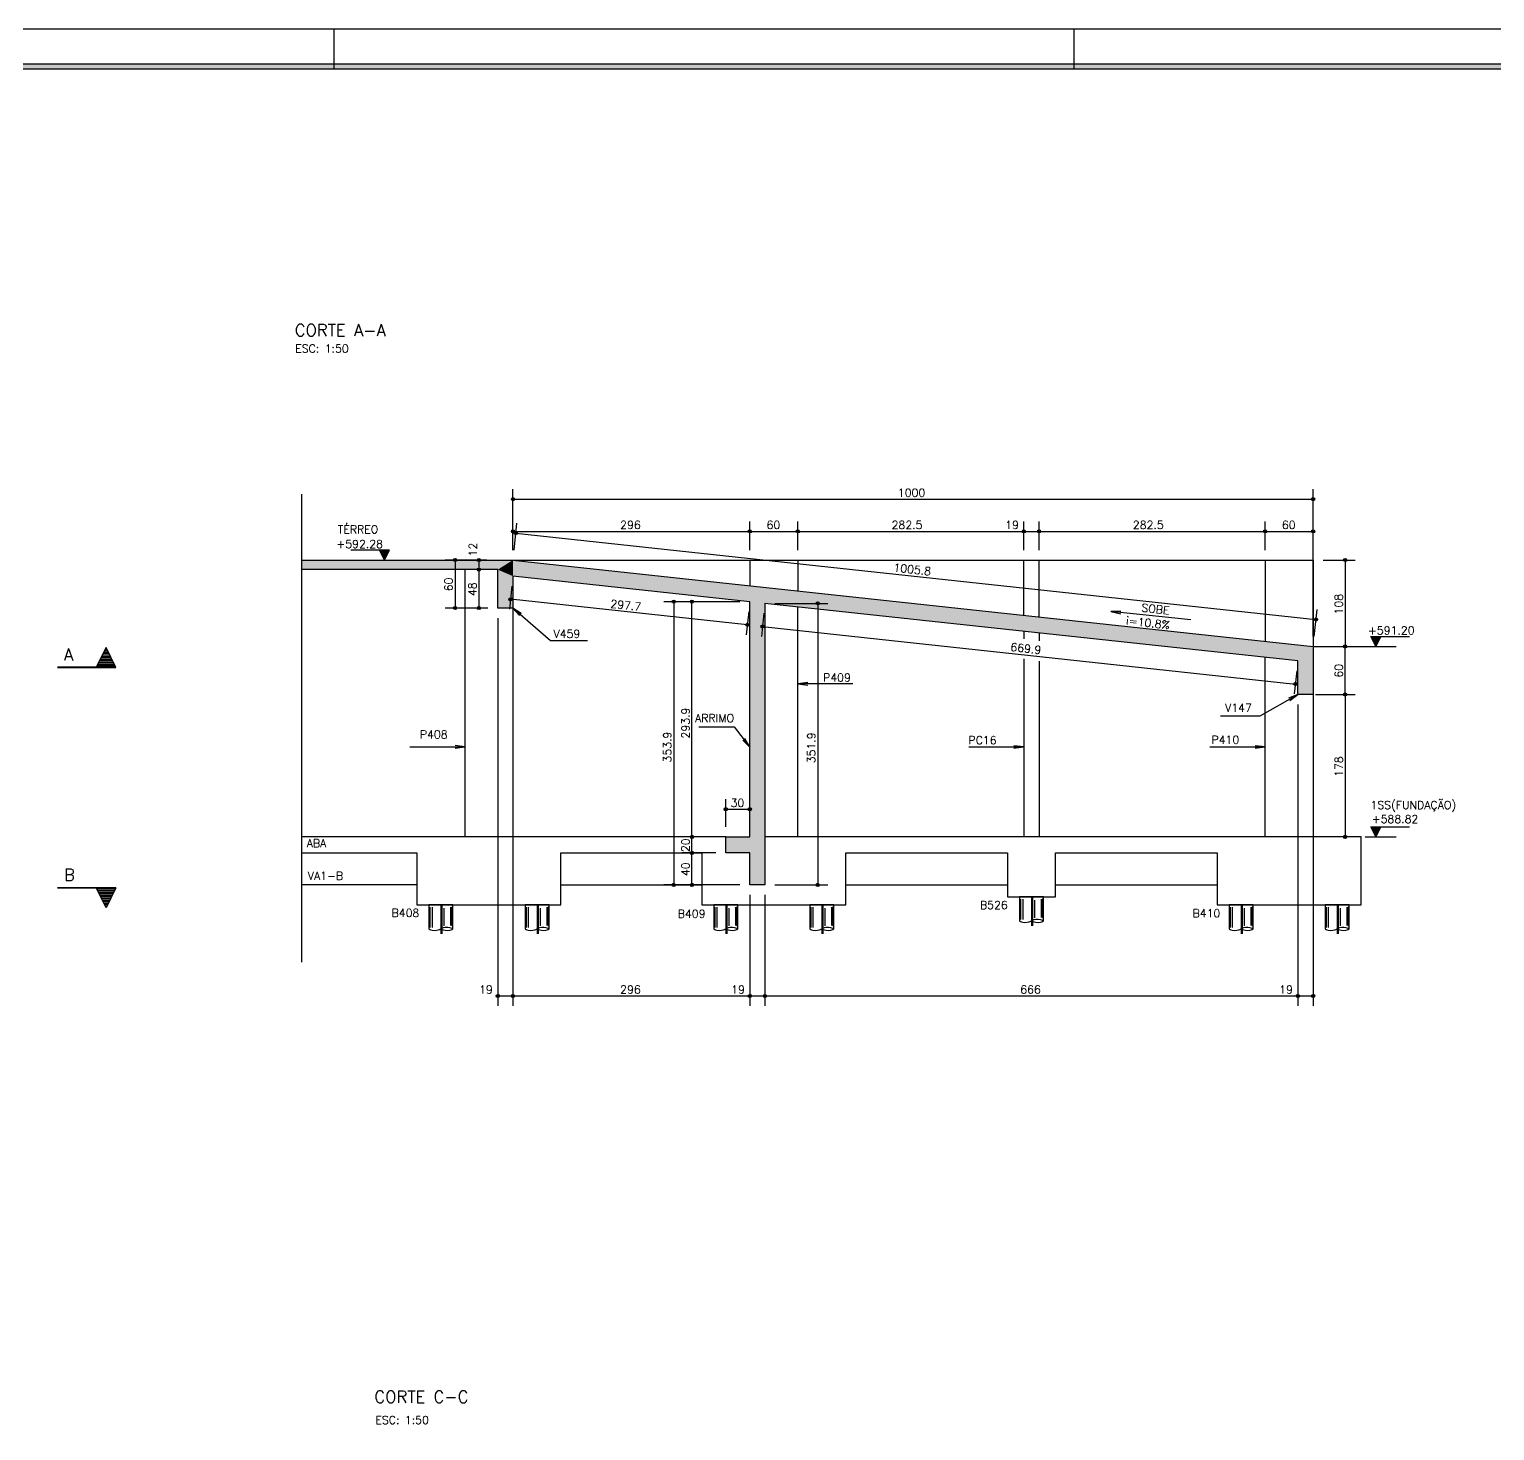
# Model space of a CAD drawing. Extents: x 0 to 119, y 0 to 84.
# Drawn here: x 37.29 to 73.92, y 49.07 to 84.1 of the extents above; entities that cross this region are included whole.
import ezdxf

# ---------------------------------------------------------------- set-up
doc = ezdxf.new("R2010")
doc.units = 0
doc.header["$LTSCALE"] = 100
doc.header["$MEASUREMENT"] = 0
for name, pattern in [('ESTILO_TQS_0002', [0.3, 0.2, -0.1]), ('ESTILO_TQS_0003', [2.05, 1.5, -0.2, 0.15, -0.2]), ('ESTILO_TQS_0004', [2.4, 1.5, 0.2, 0.15, -0.2, 0.15, -0.2])]:
    doc.linetypes.add(name, pattern=pattern)
for name, color, linetype in [('1', 1, 'CONTINUOUS'), ('11', 11, 'CONTINUOUS'), ('2', 2, 'CONTINUOUS'), ('3', 3, 'CONTINUOUS'), ('4', 4, 'CONTINUOUS'), ('5', 5, 'CONTINUOUS'), ('6', 6, 'CONTINUOUS')]:
    doc.layers.add(name, color=color, linetype=linetype)
doc.styles.get("Standard").update_dxf_attribs({"font": 'ROMANS.SHX'})

msp = doc.modelspace()

# ---------------------------------------------------------------- linework, layer by layer
at = {"layer": '1', "linetype": 'ESTILO_TQS_0002'}
for p, q in [((69.379878, 68.673546), (71.455608, 68.673546)), ((70.679878, 63.913599), (71.455608, 63.913599))]:
    msp.add_line(p, q, dxfattribs=at)
at = {"layer": '1', "linetype": 'ESTILO_TQS_0003'}
for p, q in [((62.343414, 62.413599), (62.343414, 61.69107)), ((62.356414, 62.413599), (62.356414, 61.69107)), ((62.369414, 62.413599), (62.369414, 61.69107)), ((47.579878, 62.213599), (47.579878, 61.49107)), ((47.592878, 62.213599), (47.592878, 61.49107)), ((47.605878, 62.213599), (47.605878, 61.49107)), ((49.983414, 62.213599), (49.983414, 61.49107)), ((49.996414, 62.213599), (49.996414, 61.49107)), ((50.009414, 62.213599), (50.009414, 61.49107)), ((54.699878, 62.213599), (54.699878, 61.49107)), ((54.712878, 62.213599), (54.712878, 61.49107)), ((54.725878, 62.213599), (54.725878, 61.49107)), ((57.099878, 62.213599), (57.099878, 61.49107)), ((57.112878, 62.213599), (57.112878, 61.49107)), ((57.125878, 62.213599), (57.125878, 61.49107)), ((67.579878, 62.213599), (67.579878, 61.49107)), ((67.592878, 62.213599), (67.592878, 61.49107)), ((67.605878, 62.213599), (67.605878, 61.49107)), ((69.979878, 62.213599), (69.979878, 61.49107)), ((69.992878, 62.213599), (69.992878, 61.49107)), ((70.005878, 62.213599), (70.005878, 61.49107))]:
    msp.add_line(p, q, dxfattribs=at)
at = {"layer": '1', "linetype": 'Continuous'}
for points in [[(39.453589, 68.152257), (39.208076, 68.643285), (38.962561, 68.152257), (39.453589, 68.152257)], [(39.453589, 62.639706), (39.208076, 62.148678), (38.962561, 62.639706), (39.453589, 62.639706)]]:
    msp.add_lwpolyline(points, dxfattribs=at)
at = {"layer": '11', "linetype": 'ESTILO_TQS_0004'}
msp.add_line((44.099923, 60.779508), (44.099923, 72.481711), dxfattribs=at)
at = {"layer": '2', "linetype": 'Continuous'}
for p, q in [((44.900081, 84.099962), (44.900081, 83.099962)), ((63.400081, 84.099962), (63.400081, 83.099962)), ((49.379878, 71.083546), (49.379878, 72.604603)), ((69.379878, 68.923546), (69.379878, 72.604603)), ((49.379878, 72.354603), (69.379878, 72.354603)), ((49.379878, 71.083546), (49.379878, 71.800831)), ((55.299878, 71.083643), (55.299878, 71.800831)), ((55.299878, 71.083643), (55.299878, 71.800831)), ((56.499878, 71.083643), (56.499878, 71.800831)), ((56.499878, 71.083643), (56.499878, 71.800831)), ((62.149878, 71.083643), (62.149878, 71.800831)), ((62.149878, 71.083643), (62.149878, 71.800831)), ((62.529878, 71.083643), (62.529878, 71.800831)), ((62.529878, 71.083643), (62.529878, 71.800831)), ((68.179878, 71.083643), (68.179878, 71.800831)), ((68.179878, 71.083643), (68.179878, 71.800831)), ((69.379878, 71.083643), (69.379878, 71.800831)), ((49.379878, 71.550831), (55.299878, 71.550831)), ((49.406722, 71.0821), (49.479521, 71.75616)), ((49.452677, 71.507606), (69.452677, 69.347606)), ((55.299878, 71.550831), (56.499878, 71.550831)), ((56.499878, 71.550831), (62.149878, 71.550831)), ((62.149878, 71.550831), (62.529878, 71.550831)), ((62.529878, 71.550831), (68.179878, 71.550831)), ((68.179878, 71.550831), (69.379878, 71.550831)), ((46.290752, 71.083546), (45.330752, 71.083546)), ((46.165752, 70.833546), (46.040752, 71.083546)), ((46.0519, 71.06125), (46.279605, 71.06125)), ((46.165752, 70.833546), (46.290752, 71.083546)), ((46.063048, 71.038954), (46.268457, 71.038954)), ((46.074196, 71.016658), (46.257309, 71.016658)), ((46.085343, 70.994363), (46.246161, 70.994363)), ((46.096491, 70.972067), (46.235013, 70.972067)), ((46.107639, 70.949771), (46.223866, 70.949771)), ((46.118787, 70.927475), (46.212718, 70.927476)), ((46.129935, 70.905179), (46.20157, 70.90518)), ((46.141083, 70.882884), (46.190422, 70.882884)), ((46.152231, 70.860588), (46.179274, 70.860588)), ((48.727371, 70.833643), (47.681613, 70.833643)), ((47.931613, 70.833643), (47.931613, 69.633546)), ((48.727371, 70.833643), (48.277675, 70.833643)), ((48.527675, 70.833643), (48.527675, 70.593546)), ((48.977371, 70.833643), (48.977371, 70.833643)), ((48.977371, 70.833643), (48.977371, 70.833643)), ((49.379878, 70.833546), (49.379878, 70.833546)), ((49.379878, 70.833546), (49.379878, 70.833546)), ((49.379878, 70.833546), (49.379878, 70.833546)), ((55.299878, 70.833643), (55.299878, 70.194189)), ((55.299878, 70.833643), (55.299878, 70.833643)), ((55.299878, 70.833643), (55.299878, 70.833643)), ((56.499878, 70.833643), (56.499878, 70.064585)), ((56.499878, 70.833643), (56.499878, 70.833643)), ((56.499878, 70.833643), (56.499878, 70.833643)), ((62.149878, 69.454399), (62.149878, 70.833643)), ((62.149878, 70.833643), (62.149878, 70.833643)), ((62.149878, 70.833643), (62.149878, 70.833643)), ((62.529878, 69.413358), (62.529878, 70.833643)), ((62.529878, 70.833643), (62.529878, 70.833643)), ((62.529878, 70.833643), (62.529878, 70.833643)), ((68.179878, 70.833643), (68.179878, 68.803148)), ((68.179878, 70.833643), (68.179878, 70.833643)), ((68.179878, 70.833643), (68.179878, 70.833643)), ((69.379878, 70.833643), (69.379878, 70.833643)), ((69.379878, 70.833643), (69.379878, 70.833643)), ((69.629878, 70.833643), (70.430607, 70.833643)), ((70.180607, 70.833643), (70.180607, 68.673546)), ((48.179878, 70.593546), (48.179878, 63.913599)), ((48.749878, 70.593546), (48.277675, 70.593546)), ((48.749878, 70.593546), (48.277675, 70.593546)), ((48.527675, 70.593546), (48.527675, 69.633546)), ((48.999878, 70.593546), (48.999878, 70.593546)), ((48.999878, 70.593546), (48.999878, 70.593546)), ((49.379878, 70.431219), (49.379878, 70.431219)), ((49.353034, 70.182665), (49.290604, 69.604612)), ((48.749878, 69.633546), (47.681613, 69.633546)), ((48.749878, 69.633546), (48.277675, 69.633546)), ((48.999878, 69.633546), (48.999878, 69.633546)), ((48.999878, 69.633546), (48.999878, 69.633546)), ((48.999878, 69.633546), (48.999878, 69.633546)), ((55.237448, 69.2138), (49.317448, 69.853166)), ((49.379878, 69.633546), (49.379878, 63.913599)), ((49.379878, 69.633546), (49.379878, 69.633546)), ((49.379878, 69.633546), (49.379878, 69.633546)), ((55.049878, 69.791853), (53.147843, 69.791853)), ((53.397843, 69.791853), (53.397843, 62.713599)), ((55.049878, 69.791853), (53.604019, 69.791853)), ((53.854019, 63.913599), (53.854019, 69.791853)), ((55.299878, 69.791853), (55.299878, 69.791853)), ((55.299878, 69.791853), (55.299878, 69.791853)), ((55.299878, 69.791853), (55.299878, 69.791853)), ((55.679878, 69.750819), (55.679878, 69.750819)), ((55.679878, 69.750819), (55.679878, 69.750819)), ((55.929878, 69.750819), (57.248048, 69.750819)), ((56.499878, 63.913599), (56.499878, 69.66226)), ((56.998048, 69.750819), (56.998048, 62.713599)), ((69.406722, 68.9221), (69.479521, 69.59616)), ((48.999878, 69.383546), (48.999878, 59.687266)), ((49.379878, 69.383546), (49.379878, 59.687266)), ((49.379878, 69.383546), (49.379878, 59.687266)), ((55.273034, 69.543298), (55.210604, 68.965245)), ((55.653035, 69.502264), (55.590604, 68.924207)), ((55.617448, 69.172762), (68.937448, 67.734202)), ((62.149878, 69.052058), (62.149878, 68.866826)), ((62.529878, 69.011018), (62.529878, 68.816596)), ((70.825858, 68.923546), (71.785858, 68.923546)), ((70.950858, 68.673546), (70.825858, 68.923546)), ((71.06471, 68.90125), (70.837005, 68.90125)), ((71.053562, 68.878954), (70.848153, 68.878954)), ((70.950858, 68.673546), (71.075858, 68.923546)), ((69.379878, 68.673546), (69.379878, 68.673546)), ((69.379878, 68.673546), (69.379878, 68.673546)), ((69.379878, 68.673546), (69.379878, 68.673546)), ((69.379878, 68.673546), (69.379878, 68.673546)), ((69.629878, 68.673546), (70.430607, 68.673546)), ((69.629878, 68.673546), (70.430607, 68.673546)), ((70.180607, 67.473546), (70.180607, 68.673546)), ((71.042414, 68.856658), (70.859301, 68.856658)), ((71.031267, 68.834363), (70.870449, 68.834363)), ((71.020119, 68.812067), (70.881597, 68.812067)), ((71.008971, 68.789771), (70.892744, 68.789771)), ((70.997823, 68.767475), (70.903892, 68.767476)), ((70.986675, 68.745179), (70.91504, 68.74518)), ((70.975527, 68.722884), (70.926188, 68.722884)), ((70.964379, 68.700588), (70.937336, 68.700588)), ((62.149878, 68.361798), (62.149878, 63.913599)), ((62.529878, 68.30542), (62.529878, 63.913599)), ((68.179878, 63.913599), (68.179878, 68.400821)), ((68.999878, 68.312259), (68.999878, 68.312259)), ((68.973035, 68.063705), (68.910604, 67.485647)), ((68.999878, 67.473546), (68.999878, 67.473546)), ((68.999878, 67.473546), (68.999878, 67.473546)), ((69.189878, 67.473546), (69.189878, 67.473546)), ((69.379878, 67.473546), (69.379878, 67.473546)), ((69.379878, 67.473546), (69.379878, 67.473546)), ((69.439878, 67.473546), (70.430607, 67.473546)), ((69.629878, 67.473546), (70.430607, 67.473546)), ((70.180607, 67.473546), (70.180607, 63.913599)), ((68.999878, 67.223546), (68.999878, 59.687266)), ((68.999878, 67.223546), (68.999878, 59.687266)), ((69.379878, 67.223546), (69.379878, 59.687266)), ((54.699878, 64.163599), (54.699878, 64.854125)), ((55.299878, 64.163599), (55.299878, 64.854125)), ((54.699878, 64.604125), (55.299878, 64.604125)), ((70.825858, 64.163599), (71.785858, 64.163599)), ((70.950858, 63.913599), (70.825858, 64.163599)), ((71.06471, 64.141303), (70.837005, 64.141303)), ((71.053562, 64.119008), (70.848153, 64.119008)), ((70.950858, 63.913599), (71.075858, 64.163599)), ((54.699878, 63.913599), (44.099923, 63.913599)), ((54.449878, 63.913599), (53.604019, 63.913599)), ((54.449878, 63.913599), (53.604019, 63.913599)), ((53.854019, 63.513599), (53.854019, 63.913599)), ((54.699878, 63.913599), (54.699878, 63.913599)), ((54.699878, 63.913599), (54.699878, 63.913599)), ((54.699878, 63.913599), (54.699878, 63.913599)), ((55.299878, 63.913599), (55.299878, 63.913599)), ((70.579878, 63.913599), (55.679878, 63.913599)), ((69.941787, 63.913599), (69.930607, 63.913599)), ((70.191787, 63.913599), (70.191787, 63.913599)), ((70.579878, 62.213599), (70.579878, 63.913599)), ((71.042414, 64.096712), (70.859301, 64.096712)), ((71.031267, 64.074416), (70.870449, 64.074416)), ((71.020119, 64.052121), (70.881597, 64.05212)), ((71.008971, 64.029825), (70.892744, 64.029825)), ((70.997823, 64.007529), (70.903892, 64.007529)), ((70.986675, 63.985233), (70.91504, 63.985233)), ((70.975527, 63.962937), (70.926188, 63.962937)), ((70.964379, 63.940642), (70.937336, 63.940642)), ((44.099923, 63.513599), (46.979878, 63.513599)), ((46.979878, 63.513599), (46.979878, 62.213599)), ((50.579878, 62.213599), (50.579878, 63.513599)), ((50.579878, 63.513599), (54.099878, 63.513599)), ((54.449878, 63.513599), (53.604019, 63.513599)), ((54.449878, 63.513599), (53.604019, 63.513599)), ((53.854019, 62.713599), (53.854019, 63.513599)), ((54.099878, 63.513599), (54.099878, 62.213599)), ((54.699878, 63.513599), (54.699878, 63.513599)), ((54.699878, 63.513599), (54.699878, 63.513599)), ((57.699878, 62.213599), (57.699878, 63.513599)), ((57.699878, 63.513599), (61.739878, 63.513599)), ((61.739878, 63.513599), (61.739878, 62.413599)), ((62.939878, 62.413599), (62.939878, 63.513599)), ((62.939878, 63.513599), (66.979878, 63.513599)), ((66.979878, 63.513599), (66.979878, 62.213599)), ((46.979878, 62.713599), (44.099923, 62.713599)), ((55.049878, 62.713599), (53.147843, 62.713599)), ((55.049878, 62.713599), (53.604019, 62.713599)), ((55.299878, 62.713599), (55.299878, 62.713599)), ((55.299878, 62.713599), (55.299878, 62.713599)), ((55.299878, 62.713599), (55.299878, 62.713599)), ((55.299878, 62.713599), (55.299878, 62.713599)), ((55.679878, 62.713599), (55.679878, 62.713599)), ((55.679878, 62.713599), (55.679878, 62.713599)), ((55.679878, 62.713599), (55.679878, 62.713599)), ((55.929878, 62.713599), (57.248048, 62.713599)), ((62.939878, 62.713599), (66.979878, 62.713599)), ((55.299878, 62.463599), (55.299878, 59.687266)), ((55.299878, 62.463599), (55.299878, 59.687266)), ((55.679878, 62.463599), (55.679878, 59.687266)), ((55.679878, 62.463599), (55.679878, 59.687266)), ((61.739878, 62.413599), (62.939878, 62.413599)), ((62.643414, 62.413599), (62.043414, 62.413599)), ((62.043414, 62.413599), (62.043414, 61.813599)), ((62.057546, 61.850564), (62.057546, 62.353577)), ((62.077629, 61.847642), (62.077629, 62.358225)), ((62.129843, 61.844722), (62.129843, 62.356676)), ((62.425055, 61.894379), (62.425055, 62.334981)), ((62.592814, 61.900221), (62.592814, 62.358225)), ((62.625131, 61.891458), (62.625131, 62.361325)), ((62.637071, 61.879773), (62.637071, 62.375272)), ((62.643414, 61.813599), (62.643414, 62.413599)), ((46.979878, 62.213599), (50.579878, 62.213599)), ((47.879878, 62.213599), (47.279878, 62.213599)), ((47.279878, 62.213599), (47.279878, 61.613599)), ((47.294011, 61.650564), (47.294011, 62.153577)), ((47.314093, 61.647642), (47.314093, 62.158225)), ((47.366307, 61.644722), (47.366308, 62.156676)), ((47.66152, 61.694379), (47.661519, 62.134981)), ((47.829278, 61.700221), (47.829278, 62.158225)), ((47.861595, 61.691458), (47.861595, 62.161325)), ((47.873536, 61.679773), (47.873536, 62.175272)), ((47.879878, 61.613599), (47.879878, 62.213599)), ((50.283414, 62.213599), (49.683414, 62.213599)), ((49.683414, 62.213599), (49.683414, 61.613599)), ((49.697546, 61.650564), (49.697546, 62.153577)), ((49.717629, 61.647642), (49.717629, 62.158225)), ((49.769843, 61.644722), (49.769843, 62.156676)), ((50.065055, 61.694379), (50.065055, 62.134981)), ((50.232814, 61.700221), (50.232814, 62.158225)), ((50.265131, 61.691458), (50.265131, 62.161325)), ((50.277071, 61.679773), (50.277071, 62.175272)), ((50.283414, 61.613599), (50.283414, 62.213599)), ((54.099878, 62.213599), (57.699878, 62.213599)), ((54.999878, 62.213599), (54.399878, 62.213599)), ((54.399878, 62.213599), (54.399878, 61.613599)), ((54.414011, 61.650564), (54.414011, 62.153577)), ((54.434093, 61.647642), (54.434093, 62.158225)), ((54.486307, 61.644722), (54.486308, 62.156676)), ((54.78152, 61.694379), (54.781519, 62.134981)), ((54.949278, 61.700221), (54.949278, 62.158225)), ((54.981595, 61.691458), (54.981595, 62.161325)), ((54.993536, 61.679773), (54.993536, 62.175272)), ((54.999878, 61.613599), (54.999878, 62.213599)), ((57.399878, 62.213599), (56.799878, 62.213599)), ((56.799878, 62.213599), (56.799878, 61.613599)), ((56.814011, 61.650564), (56.814011, 62.153577)), ((56.834093, 61.647642), (56.834093, 62.158225)), ((56.886307, 61.644722), (56.886308, 62.156676)), ((57.18152, 61.694379), (57.181519, 62.134981)), ((57.349278, 61.700221), (57.349278, 62.158225)), ((57.381595, 61.691458), (57.381595, 62.161325)), ((57.393536, 61.679773), (57.393536, 62.175272)), ((57.399878, 61.613599), (57.399878, 62.213599)), ((66.979878, 62.213599), (70.579878, 62.213599)), ((67.879878, 62.213599), (67.279878, 62.213599)), ((67.279878, 62.213599), (67.279878, 61.613599)), ((67.294011, 61.650564), (67.294011, 62.153577)), ((67.314093, 61.647642), (67.314093, 62.158225)), ((67.366307, 61.644722), (67.366308, 62.156676)), ((67.66152, 61.694379), (67.661519, 62.134981)), ((67.829278, 61.700221), (67.829278, 62.158225)), ((67.861595, 61.691458), (67.861595, 62.161325)), ((67.873536, 61.679773), (67.873536, 62.175272)), ((67.879878, 61.613599), (67.879878, 62.213599)), ((70.279878, 62.213599), (69.679878, 62.213599)), ((69.679878, 62.213599), (69.679878, 61.613599)), ((69.694011, 61.650564), (69.694011, 62.153577)), ((69.714093, 61.647642), (69.714093, 62.158225)), ((69.766307, 61.644722), (69.766308, 62.156676)), ((70.06152, 61.694379), (70.061519, 62.134981)), ((70.229278, 61.700221), (70.229278, 62.158225)), ((70.261595, 61.691458), (70.261595, 62.161325)), ((70.273536, 61.679773), (70.273536, 62.175272)), ((70.279878, 61.613599), (70.279878, 62.213599)), ((48.999878, 59.937266), (49.379878, 59.937266)), ((49.379878, 59.937266), (55.299878, 59.937266)), ((55.299878, 59.937266), (55.679878, 59.937266)), ((55.679878, 59.937266), (68.999878, 59.937266)), ((68.999878, 59.937266), (69.379878, 59.937266))]:
    msp.add_line(p, q, dxfattribs=at)
for points in [[(0.000081, -0.000038), (118.900081, -0.000038), (118.900081, 84.099962), (0.000081, 84.099962), (0.000081, -0.000038)], [(117.900081, 0.999962), (117.900081, 0.859962), (2.360081, 0.859962), (2.360081, 83.239962), (117.900081, 83.239962), (117.900081, 83.099962), (2.500081, 83.099962), (2.500081, 0.999962), (117.900081, 0.999962)], [(117.900081, 0.999962), (117.900081, 0.859962), (2.360081, 0.859962), (2.360081, 83.239962), (117.900081, 83.239962), (117.900081, 83.099962), (2.500081, 83.099962), (2.500081, 0.999962), (117.900081, 0.999962)], [(2.500081, 0.999962), (117.900081, 0.999962), (117.900081, 83.099962), (2.500081, 83.099962), (2.500081, 0.999962)], [(46.040752, 71.083546), (46.165752, 70.833546), (46.290752, 71.083546), (46.040752, 71.083546)], [(44.099923, 70.833643), (69.379878, 70.833643), (69.379878, 63.913599)], [(51.244891, 68.81446), (50.321319, 68.81446), (49.379878, 69.633546), (49.588291, 69.495473), (49.379878, 69.633546), (49.545454, 69.446236)], [(66.323351, 69.335308), (64.32833, 69.547147), (64.578251, 69.553424), (64.32833, 69.547147), (64.57136, 69.488526)], [(71.075858, 68.923546), (70.950858, 68.673546), (70.825858, 68.923546), (71.075858, 68.923546)], [(57.877557, 67.742717), (56.499878, 67.742717), (56.74774, 67.775349), (56.499878, 67.742717), (56.74774, 67.710085)], [(67.069361, 66.941896), (68.059147, 66.941896), (68.999878, 67.473546), (68.800148, 67.323187), (68.999878, 67.473546), (68.768038, 67.380004)], [(54.025375, 66.66386), (54.912627, 66.66386), (55.299878, 66.154512), (55.123889, 66.332073), (55.299878, 66.154512), (55.175842, 66.371572)], [(46.8022, 66.163709), (48.179878, 66.163709), (47.932017, 66.131077), (48.179878, 66.163709), (47.932017, 66.19634)], [(60.7722, 66.160459), (62.149878, 66.160459), (61.902017, 66.127828), (62.149878, 66.160459), (61.902017, 66.193091)], [(66.8022, 66.160459), (68.179878, 66.160459), (67.932017, 66.127828), (68.179878, 66.160459), (67.932017, 66.193091)], [(71.075858, 64.163599), (70.950858, 63.913599), (70.825858, 64.163599), (71.075858, 64.163599)], [(50.579878, 62.713599), (54.099878, 62.713599)], [(57.699878, 62.713599), (61.739878, 62.713599)], [(47.279878, 61.613599), (47.303346, 61.602593), (47.32629, 61.593927), (47.358277, 61.584988), (47.411661, 61.577535), (47.470388, 61.579553), (47.52165, 61.590214), (47.546526, 61.598618), (47.579878, 61.613599)], [(47.879878, 61.613599), (47.856411, 61.624606), (47.833467, 61.633271), (47.80148, 61.64221), (47.748096, 61.649664), (47.68937, 61.647645), (47.638106, 61.636984), (47.61323, 61.628581), (47.579878, 61.613599)], [(47.579878, 61.6136), (47.61323, 61.598618), (47.638106, 61.590214), (47.68937, 61.579553), (47.748096, 61.577535), (47.80148, 61.584988), (47.833467, 61.593928), (47.856411, 61.602593), (47.879878, 61.6136)], [(49.683414, 61.613599), (49.706881, 61.602593), (49.729826, 61.593927), (49.761812, 61.584988), (49.815196, 61.577535), (49.873923, 61.579553), (49.925186, 61.590214), (49.950062, 61.598618), (49.983413, 61.613599)], [(50.283414, 61.613599), (50.259946, 61.624606), (50.237002, 61.633271), (50.205016, 61.64221), (50.151631, 61.649664), (50.092905, 61.647645), (50.041642, 61.636984), (50.016766, 61.628581), (49.983414, 61.613599)], [(49.983414, 61.6136), (50.016766, 61.598618), (50.041642, 61.590214), (50.092905, 61.579553), (50.151631, 61.577535), (50.205016, 61.584988), (50.237002, 61.593928), (50.259946, 61.602593), (50.283414, 61.6136)], [(54.399878, 61.613599), (54.423346, 61.602593), (54.44629, 61.593927), (54.478277, 61.584988), (54.531661, 61.577535), (54.590388, 61.579553), (54.64165, 61.590214), (54.666526, 61.598618), (54.699878, 61.613599)], [(54.999878, 61.613599), (54.976411, 61.624606), (54.953467, 61.633271), (54.92148, 61.64221), (54.868096, 61.649664), (54.80937, 61.647645), (54.758106, 61.636984), (54.73323, 61.628581), (54.699878, 61.613599)], [(54.699878, 61.6136), (54.73323, 61.598618), (54.758106, 61.590214), (54.80937, 61.579553), (54.868096, 61.577535), (54.92148, 61.584988), (54.953467, 61.593928), (54.976411, 61.602593), (54.999878, 61.6136)], [(56.799878, 61.613599), (56.823346, 61.602593), (56.84629, 61.593927), (56.878277, 61.584988), (56.931661, 61.577535), (56.990388, 61.579553), (57.04165, 61.590214), (57.066526, 61.598618), (57.099878, 61.613599)], [(57.399878, 61.613599), (57.376411, 61.624606), (57.353467, 61.633271), (57.32148, 61.64221), (57.268096, 61.649664), (57.20937, 61.647645), (57.158106, 61.636984), (57.13323, 61.628581), (57.099878, 61.613599)], [(57.099878, 61.6136), (57.13323, 61.598618), (57.158106, 61.590214), (57.20937, 61.579553), (57.268096, 61.577535), (57.32148, 61.584988), (57.353467, 61.593928), (57.376411, 61.602593), (57.399878, 61.6136)], [(62.043414, 61.813599), (62.066881, 61.802593), (62.089826, 61.793927), (62.121812, 61.784988), (62.175196, 61.777535), (62.233923, 61.779553), (62.285186, 61.790214), (62.310062, 61.798618), (62.343413, 61.813599)], [(62.643414, 61.813599), (62.619946, 61.824606), (62.597002, 61.833271), (62.565016, 61.84221), (62.511631, 61.849664), (62.452905, 61.847645), (62.401642, 61.836984), (62.376766, 61.828581), (62.343414, 61.813599)], [(62.343414, 61.8136), (62.376766, 61.798618), (62.401642, 61.790214), (62.452905, 61.779553), (62.511631, 61.777535), (62.565016, 61.784988), (62.597002, 61.793928), (62.619946, 61.802593), (62.643414, 61.8136)], [(67.279878, 61.613599), (67.303346, 61.602593), (67.32629, 61.593927), (67.358277, 61.584988), (67.411661, 61.577535), (67.470388, 61.579553), (67.52165, 61.590214), (67.546526, 61.598618), (67.579878, 61.613599)], [(67.879878, 61.613599), (67.856411, 61.624606), (67.833467, 61.633271), (67.80148, 61.64221), (67.748096, 61.649664), (67.68937, 61.647645), (67.638106, 61.636984), (67.61323, 61.628581), (67.579878, 61.613599)], [(67.579878, 61.6136), (67.61323, 61.598618), (67.638106, 61.590214), (67.68937, 61.579553), (67.748096, 61.577535), (67.80148, 61.584988), (67.833467, 61.593928), (67.856411, 61.602593), (67.879878, 61.6136)], [(69.679878, 61.613599), (69.703346, 61.602593), (69.72629, 61.593927), (69.758277, 61.584988), (69.811661, 61.577535), (69.870388, 61.579553), (69.92165, 61.590214), (69.946526, 61.598618), (69.979878, 61.613599)], [(70.279878, 61.613599), (70.256411, 61.624606), (70.233467, 61.633271), (70.20148, 61.64221), (70.148096, 61.649664), (70.08937, 61.647645), (70.038106, 61.636984), (70.01323, 61.628581), (69.979878, 61.613599)], [(69.979878, 61.6136), (70.01323, 61.598618), (70.038106, 61.590214), (70.08937, 61.579553), (70.148096, 61.577535), (70.20148, 61.584988), (70.233467, 61.593928), (70.256411, 61.602593), (70.279878, 61.6136)]]:
    msp.add_lwpolyline(points, dxfattribs=at)
for centre, radius in [((49.379878, 72.354603), 0.04), ((49.379878, 72.354603), 0.02), ((69.379878, 72.354603), 0.04), ((69.379878, 72.354603), 0.02), ((49.379878, 71.550831), 0.04), ((49.379878, 71.550831), 0.02), ((49.452677, 71.507606), 0.04), ((49.452677, 71.507606), 0.02), ((55.299878, 71.550831), 0.04), ((55.299878, 71.550831), 0.04), ((55.299878, 71.550831), 0.02), ((55.299878, 71.550831), 0.02), ((56.499878, 71.550831), 0.04), ((56.499878, 71.550831), 0.04), ((56.499878, 71.550831), 0.02), ((56.499878, 71.550831), 0.02), ((62.149878, 71.550831), 0.04), ((62.149878, 71.550831), 0.04), ((62.149878, 71.550831), 0.02), ((62.149878, 71.550831), 0.02), ((62.529878, 71.550831), 0.04), ((62.529878, 71.550831), 0.04), ((62.529878, 71.550831), 0.02), ((62.529878, 71.550831), 0.02), ((68.179878, 71.550831), 0.04), ((68.179878, 71.550831), 0.04), ((68.179878, 71.550831), 0.02), ((68.179878, 71.550831), 0.02), ((69.379878, 71.550831), 0.04), ((69.379878, 71.550831), 0.02), ((47.931613, 70.833643), 0.04), ((47.931613, 70.833643), 0.02), ((48.527675, 70.833643), 0.04), ((48.527675, 70.833643), 0.02), ((70.180607, 70.833643), 0.04), ((70.180607, 70.833643), 0.02), ((48.527675, 70.593546), 0.04), ((48.527675, 70.593546), 0.04), ((48.527675, 70.593546), 0.02), ((48.527675, 70.593546), 0.02), ((47.931613, 69.633546), 0.04), ((47.931613, 69.633546), 0.02), ((48.527675, 69.633546), 0.04), ((48.527675, 69.633546), 0.02), ((49.317448, 69.853166), 0.04), ((49.317448, 69.853166), 0.02), ((53.397843, 69.791853), 0.04), ((53.397843, 69.791853), 0.02), ((53.854019, 69.791853), 0.04), ((53.854019, 69.791853), 0.02), ((56.998048, 69.750819), 0.04), ((56.998048, 69.750819), 0.02), ((55.237448, 69.2138), 0.04), ((55.237448, 69.2138), 0.02), ((69.452677, 69.347606), 0.04), ((69.452677, 69.347606), 0.02), ((55.617448, 69.172762), 0.04), ((55.617448, 69.172762), 0.02), ((70.180607, 68.673546), 0.04), ((70.180607, 68.673546), 0.04), ((70.180607, 68.673546), 0.02), ((70.180607, 68.673546), 0.02), ((68.937448, 67.734202), 0.04), ((68.937448, 67.734202), 0.02), ((70.180607, 67.473546), 0.04), ((70.180607, 67.473546), 0.04), ((70.180607, 67.473546), 0.02), ((70.180607, 67.473546), 0.02), ((54.699878, 64.604125), 0.04), ((54.699878, 64.604125), 0.02), ((55.299878, 64.604125), 0.04), ((55.299878, 64.604125), 0.02), ((53.854019, 63.913599), 0.04), ((53.854019, 63.913599), 0.04), ((53.854019, 63.913599), 0.02), ((53.854019, 63.913599), 0.02), ((70.180607, 63.913599), 0.04), ((70.180607, 63.913599), 0.02), ((53.854019, 63.513599), 0.04), ((53.854019, 63.513599), 0.04), ((53.854019, 63.513599), 0.02), ((53.854019, 63.513599), 0.02), ((53.397843, 62.713599), 0.04), ((53.397843, 62.713599), 0.02), ((53.854019, 62.713599), 0.04), ((53.854019, 62.713599), 0.02), ((56.998048, 62.713599), 0.04), ((56.998048, 62.713599), 0.02), ((48.999878, 59.937266), 0.04), ((48.999878, 59.937266), 0.02), ((49.379878, 59.937266), 0.04), ((49.379878, 59.937266), 0.04), ((49.379878, 59.937266), 0.02), ((49.379878, 59.937266), 0.02), ((55.299878, 59.937266), 0.04), ((55.299878, 59.937266), 0.04), ((55.299878, 59.937266), 0.02), ((55.299878, 59.937266), 0.02), ((55.679878, 59.937266), 0.04), ((55.679878, 59.937266), 0.04), ((55.679878, 59.937266), 0.02), ((55.679878, 59.937266), 0.02), ((68.999878, 59.937266), 0.04), ((68.999878, 59.937266), 0.04), ((68.999878, 59.937266), 0.02), ((68.999878, 59.937266), 0.02), ((69.379878, 59.937266), 0.04), ((69.379878, 59.937266), 0.02)]:
    msp.add_circle(centre, radius, dxfattribs=at)
for points in [[(2.500081, 83.099962), (2.360081, 83.239962), (117.900081, 83.239962)], [(117.900081, 83.239962), (117.900081, 83.099962), (2.500081, 83.099962)]]:
    msp.add_solid(points, dxfattribs=at)
at = {"layer": '4', "linetype": 'Continuous'}
msp.add_lwpolyline([(44.099923, 70.833546), (49.379878, 70.833546), (69.379878, 68.673546), (69.379878, 67.473546), (68.999878, 67.473546), (68.999878, 68.312259), (55.679878, 69.750819), (55.679878, 62.713599), (55.299878, 62.713599), (55.299878, 63.513599), (54.699878, 63.513599), (54.699878, 63.913599), (55.299878, 63.913599), (55.299878, 69.791853), (49.379878, 70.431219), (49.379878, 69.633546), (48.999878, 69.633546), (48.999878, 70.593546), (44.099923, 70.593546), (44.099923, 70.833546)], dxfattribs=at)
at = {"layer": '5', "linetype": 'Continuous'}
for p, q in [((39.208076, 68.647968), (38.96022, 68.152256)), ((39.208076, 68.643285), (38.962561, 68.152257)), ((39.263172, 68.533091), (39.15298, 68.533091)), ((39.244026, 68.571384), (39.172126, 68.571384)), ((39.22488, 68.609676), (39.191272, 68.609676)), ((39.456975, 68.15017), (39.208076, 68.647968)), ((39.45359, 68.152256), (39.208076, 68.643286)), ((39.45359, 68.152257), (37.997829, 68.152257)), ((37.997829, 68.15017), (39.456975, 68.15017)), ((39.435486, 68.188462), (38.980664, 68.188462)), ((39.416339, 68.226754), (38.99981, 68.226754)), ((39.397193, 68.265046), (39.018957, 68.265046)), ((39.378047, 68.303338), (39.038103, 68.303338)), ((39.358899, 68.341631), (39.057251, 68.341631)), ((39.339753, 68.379923), (39.076397, 68.379923)), ((39.320723, 68.417988), (39.095541, 68.418213)), ((39.301462, 68.456507), (39.114688, 68.456507)), ((39.282318, 68.494799), (39.133834, 68.494799)), ((37.997829, 62.641793), (39.456975, 62.641793)), ((39.45359, 62.639706), (37.997829, 62.639706)), ((39.208076, 62.143995), (38.96022, 62.639707)), ((39.208076, 62.148678), (38.962561, 62.639706)), ((39.456975, 62.641793), (39.208076, 62.143995)), ((39.45359, 62.639707), (39.208076, 62.148677)), ((39.435486, 62.603501), (38.980664, 62.603501)), ((39.416339, 62.565209), (38.99981, 62.565209)), ((39.397193, 62.526917), (39.018957, 62.526917)), ((39.378047, 62.488625), (39.038103, 62.488625)), ((39.358899, 62.450332), (39.057251, 62.450332)), ((39.339753, 62.41204), (39.076397, 62.41204)), ((39.320723, 62.373975), (39.095541, 62.37375)), ((39.301462, 62.335456), (39.114688, 62.335456)), ((39.282318, 62.297164), (39.133834, 62.297164)), ((39.263172, 62.258872), (39.15298, 62.258872)), ((39.244026, 62.220579), (39.172126, 62.220579)), ((39.22488, 62.182287), (39.191272, 62.182287))]:
    msp.add_line(p, q, dxfattribs=at)
at = {"layer": '6', "linetype": 'Continuous'}
msp.add_lwpolyline([(44.099923, 70.833546), (49.379878, 70.833546), (69.379878, 68.673546), (69.379878, 67.473546), (68.999878, 67.473546), (68.999878, 68.312259), (55.679878, 69.750819), (55.679878, 62.713599), (55.299878, 62.713599), (55.299878, 63.513599), (54.699878, 63.513599), (54.699878, 63.913599), (55.299878, 63.913599), (55.299878, 69.791853), (49.379878, 70.431219), (49.379878, 69.633546), (48.999878, 69.633546), (48.999878, 70.593546), (44.099923, 70.593546), (44.099923, 70.833546)], dxfattribs=at)
for points in [[(44.099923, 70.833546), (49.379878, 70.833546), (44.099923, 70.593546)], [(49.379878, 70.833546), (48.999878, 70.593546), (44.099923, 70.593546)], [(49.379878, 70.833546), (49.379878, 70.431219), (48.999878, 70.593546)], [(69.379878, 68.673546), (55.299878, 69.791853), (49.379878, 70.833546)], [(55.299878, 69.791853), (49.379878, 70.431219), (49.379878, 70.833546)], [(49.379878, 70.431219), (49.379878, 69.633546), (48.999878, 70.593546)], [(48.999878, 70.593546), (49.379878, 69.633546), (48.999878, 69.633546)], [(55.679878, 69.750819), (55.299878, 69.791853), (69.379878, 68.673546)], [(55.299878, 69.791853), (55.679878, 69.750819), (55.299878, 63.913599)], [(55.679878, 69.750819), (55.679878, 62.713599), (55.299878, 63.913599)], [(68.999878, 68.312259), (55.679878, 69.750819), (69.379878, 68.673546)], [(68.999878, 68.312259), (69.379878, 68.673546), (69.379878, 67.473546)], [(68.999878, 67.473546), (68.999878, 68.312259), (69.379878, 67.473546)], [(55.299878, 63.513599), (54.699878, 63.513599), (55.299878, 63.913599)], [(54.699878, 63.513599), (54.699878, 63.913599), (55.299878, 63.913599)], [(55.679878, 62.713599), (55.299878, 62.713599), (55.299878, 63.913599)], [(55.299878, 62.713599), (55.299878, 63.513599), (55.299878, 63.913599)]]:
    msp.add_solid(points, dxfattribs=at)

# ---------------------------------------------------------------- texts
at = {"layer": '2', "linetype": 'Continuous'}
for s, p in [('ESC: 1:50', (43.937624, 76.019783)), ('1000', (58.999878, 72.414603)), ('296', (52.059878, 71.610831)), ('60', (55.719878, 71.610831)), ('282.5', (58.844878, 71.610831)), ('19', (61.683212, 71.610831)), ('282.5', (64.874878, 71.610831)), ('60', (68.599878, 71.610831)), ('TÉRREO', (45.003066, 71.501082)), ('+592.28', (44.965752, 71.133546)), ('30', (54.819878, 64.664125)), ('1SS(FUNDAÇÃO)', (70.813976, 64.610147)), ('+588.82', (70.84551, 64.259934)), ('19', (48.533212, 59.997266)), ('296', (52.059878, 59.997266)), ('19', (54.833212, 59.997266)), ('666', (62.059878, 59.997266)), ('19', (68.533212, 59.997266)), ('ESC: 1:50', (45.941164, 49.237856))]:
    msp.add_text(s, height=0.2, dxfattribs=at).set_placement(p)
for s, rotation, p in [('12', 90, (48.479006, 70.921696)), ('1005.8', 353.835948, (58.882473, 70.549537)), ('60', 90, (47.871613, 70.053594)), ('48', 90, (48.467675, 69.933546)), ('108', 90, (70.120607, 69.473594)), ('297.7', 353.835883, (51.806666, 69.644677)), ('SOBE', -6.164, (65.08071, 69.546753)), ('i=10.8%', -6.164, (64.696318, 69.223122)), ('+591.20', 360, (70.750858, 68.973546)), ('669.9', 353.835949, (61.806666, 68.564675)), ('60', 90, (70.120607, 67.893546)), ('293.9', 90, (53.794019, 66.372726)), ('353.9', 90, (53.337843, 65.772726)), ('351.9', 90, (56.938048, 65.752209)), ('178', 90, (70.120607, 65.413572)), ('20', 90, (53.794019, 63.533599)), ('40', 90, (53.794019, 62.933599))]:
    msp.add_text(s, height=0.2, rotation=rotation, dxfattribs=at).set_placement(p)
at = {"layer": '3', "linetype": 'Continuous'}
for s, p in [('V459', (50.393603, 68.888701)), ('P409', (57.132468, 67.797005)), ('V147', (67.180715, 67.042126)), ('ARRIMO', (53.931615, 66.782264)), ('P408', (47.052442, 66.373619)), ('PC16', (60.766337, 66.231718)), ('P410', (66.840699, 66.241323)), ('ABA', (44.224779, 63.653292)), ('VA1-B', (44.252487, 62.840938)), ('B526', (61.053414, 62.110981)), ('B408', (46.346052, 61.913882)), ('B409', (53.498753, 61.893107)), ('B410', (66.367821, 61.905065))]:
    msp.add_text(s, height=0.2, dxfattribs=at).set_placement(p)
at = {"layer": '4', "linetype": 'Continuous'}
for s, p in [('CORTE A-A', (43.926284, 76.428248)), ('CORTE C-C', (45.915943, 49.769595))]:
    msp.add_text(s, height=0.3, dxfattribs=at).set_placement(p)
at = {"layer": '5', "linetype": 'Continuous'}
for s, p in [('A', (38.158205, 68.324856)), ('B', (38.158205, 62.816479))]:
    msp.add_text(s, height=0.3, dxfattribs=at).set_placement(p)

doc.saveas('drawing.dxf')
